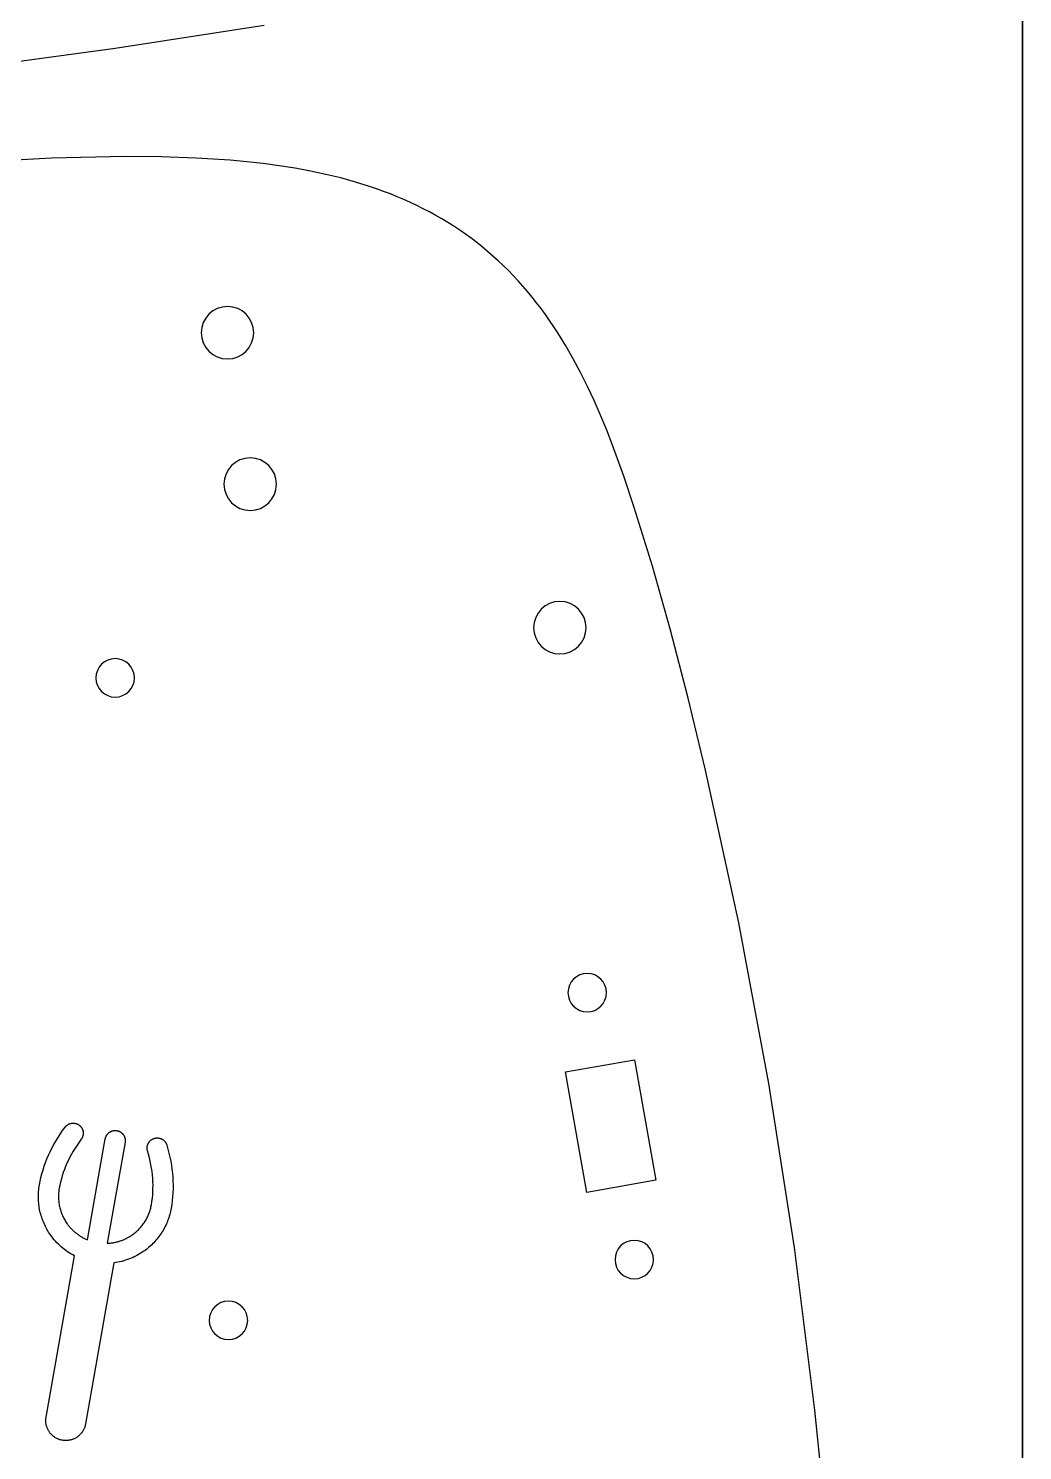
# Model space of a CAD drawing. Extents: x -770 to 754, y -86 to 233.
# Drawn here: x -521.8 to -464.9, y -8 to 73.3 of the extents above; entities that cross this region are included whole.
import ezdxf

# ---------------------------------------------------------------- set-up
doc = ezdxf.new("R2010")
doc.units = 0
for name, color, linetype in [('2D_ACR_PLOT$CUT1', 4, 'CONTINUOUS'), ('2D_ACR_PLOT$CUT2', 3, 'CONTINUOUS'), ('2D_ACR_PLOT$ENGRAVING', 1, 'CONTINUOUS'), ('2D_ACR_PLOT$NOPRINT', 200, 'CONTINUOUS')]:
    doc.layers.add(name, color=color, linetype=linetype)

msp = doc.modelspace()

# ---------------------------------------------------------------- linework, layer by layer
at = {"layer": '2D_ACR_PLOT$CUT1'}
for p, q in [((-491.046, 13.659), (-487.107, 14.353)), ((-487.107, 14.353), (-485.891, 7.46)), ((-489.83, 6.765), (-491.046, 13.659)), ((-485.891, 7.46), (-489.83, 6.765))]:
    msp.add_line(p, q, dxfattribs=at)
at = {"layer": '2D_ACR_PLOT$CUT1', "extrusion": (0, 0, -1)}
for centre, radius in [((510.378, 55.93), 1.5), ((509.081, 47.269), 1.5), ((491.376, 39.062), 1.5), ((516.8, 36.191), 1.1), ((489.814, 18.191), 1.1), ((487.123, 2.927), 1.1), ((510.322, -0.548), 1.1)]:
    msp.add_circle(centre, radius, dxfattribs=at)
at = {"layer": '2D_ACR_PLOT$CUT2'}
for p, q in [((-516.804, 72.195, 25.2), (-508.278, 73.518, 25.2)), ((-525.686, 70.987, 25.2), (-516.804, 72.195, 25.2)), ((-520.44, 65.907), (-538.249, 64.906)), ((-516.22, 65.998), (-520.44, 65.907)), ((-514.171, 65.983), (-516.22, 65.998)), ((-512.172, 65.917), (-514.171, 65.983)), ((-510.225, 65.792), (-512.172, 65.917)), ((-509.274, 65.705), (-510.225, 65.792)), ((-508.337, 65.6), (-509.274, 65.705)), ((-507.416, 65.477), (-508.337, 65.6)), ((-506.512, 65.333), (-507.416, 65.477)), ((-505.625, 65.169), (-506.512, 65.333)), ((-504.754, 64.984), (-505.625, 65.169)), ((-503.902, 64.777), (-504.754, 64.984)), ((-503.068, 64.546), (-503.902, 64.777)), ((-502.253, 64.292), (-503.068, 64.546)), ((-501.853, 64.155), (-502.253, 64.292)), ((-501.457, 64.013), (-501.853, 64.155)), ((-501.066, 63.864), (-501.457, 64.013)), ((-500.68, 63.709), (-501.066, 63.864)), ((-500.3, 63.547), (-500.68, 63.709)), ((-499.924, 63.379), (-500.3, 63.547)), ((-499.553, 63.204), (-499.924, 63.379)), ((-499.187, 63.023), (-499.553, 63.204)), ((-498.826, 62.835), (-499.187, 63.023)), ((-498.471, 62.64), (-498.826, 62.835)), ((-498.12, 62.439), (-498.471, 62.64)), ((-497.775, 62.231), (-498.12, 62.439)), ((-497.435, 62.015), (-497.775, 62.231)), ((-497.1, 61.793), (-497.435, 62.015)), ((-496.771, 61.565), (-497.1, 61.793)), ((-496.446, 61.329), (-496.771, 61.565)), ((-496.127, 61.086), (-496.446, 61.329)), ((-495.813, 60.836), (-496.127, 61.086)), ((-495.504, 60.58), (-495.813, 60.836)), ((-495.201, 60.316), (-495.504, 60.58)), ((-494.903, 60.046), (-495.201, 60.316)), ((-494.61, 59.769), (-494.903, 60.046)), ((-494.322, 59.484), (-494.61, 59.769)), ((-494.039, 59.193), (-494.322, 59.484)), ((-493.762, 58.895), (-494.039, 59.193)), ((-493.489, 58.591), (-493.762, 58.895)), ((-493.222, 58.279), (-493.489, 58.591)), ((-492.96, 57.961), (-493.222, 58.279)), ((-492.703, 57.637), (-492.96, 57.961)), ((-492.451, 57.306), (-492.703, 57.637)), ((-492.204, 56.968), (-492.451, 57.306)), ((-491.961, 56.624), (-492.204, 56.968)), ((-491.724, 56.274), (-491.961, 56.624)), ((-491.492, 55.918), (-491.724, 56.274)), ((-491.041, 55.187), (-491.492, 55.918)), ((-490.608, 54.433), (-491.041, 55.187)), ((-490.193, 53.657), (-490.608, 54.433)), ((-489.796, 52.86), (-490.193, 53.657)), ((-489.414, 52.044), (-489.796, 52.86)), ((-489.048, 51.21), (-489.414, 52.044)), ((-488.697, 50.36), (-489.048, 51.21)), ((-488.36, 49.496), (-488.697, 50.36)), ((-487.721, 47.732), (-488.36, 49.496)), ((-487.122, 45.939), (-487.721, 47.732)), ((-486.084, 42.575), (-487.122, 45.939)), ((-485.054, 38.927), (-486.084, 42.575)), ((-484.037, 35.03), (-485.054, 38.927)), ((-483.043, 30.917), (-484.037, 35.03)), ((-481.15, 22.18), (-483.043, 30.917)), ((-479.437, 12.988), (-481.15, 22.18)), ((-477.964, 3.611), (-479.437, 12.988)), ((-476.793, -5.678), (-477.964, 3.611)), ((-476.34, -10.205), (-476.793, -5.678))]:
    msp.add_line(p, q, dxfattribs=at)
at = {"layer": '2D_ACR_PLOT$ENGRAVING'}
for p, q in [((-519.603, 10.565), (-519.593, 10.575)), ((-519.593, 10.575), (-519.582, 10.585)), ((-519.582, 10.585), (-519.571, 10.594)), ((-519.571, 10.594), (-519.561, 10.604)), ((-519.561, 10.604), (-519.549, 10.612)), ((-519.549, 10.612), (-519.538, 10.621)), ((-519.538, 10.621), (-519.527, 10.629)), ((-519.527, 10.629), (-519.515, 10.637)), ((-519.515, 10.637), (-519.503, 10.644)), ((-519.503, 10.644), (-519.491, 10.652)), ((-519.491, 10.652), (-519.479, 10.659)), ((-519.479, 10.659), (-519.467, 10.665)), ((-519.467, 10.665), (-519.454, 10.671)), ((-519.454, 10.671), (-519.442, 10.677)), ((-519.442, 10.677), (-519.429, 10.683)), ((-519.429, 10.683), (-519.417, 10.689)), ((-519.417, 10.689), (-519.404, 10.694)), ((-519.404, 10.694), (-519.391, 10.698)), ((-519.391, 10.698), (-519.378, 10.703)), ((-519.378, 10.703), (-519.364, 10.707)), ((-519.364, 10.707), (-519.351, 10.711)), ((-519.351, 10.711), (-519.338, 10.714)), ((-519.338, 10.714), (-519.324, 10.717)), ((-519.324, 10.717), (-519.311, 10.72)), ((-519.311, 10.72), (-519.297, 10.723)), ((-519.297, 10.723), (-519.284, 10.725)), ((-519.284, 10.725), (-519.27, 10.727)), ((-519.27, 10.727), (-519.257, 10.728)), ((-519.257, 10.728), (-519.243, 10.729)), ((-519.243, 10.729), (-519.229, 10.73)), ((-519.229, 10.73), (-519.215, 10.731)), ((-519.215, 10.731), (-519.202, 10.731)), ((-519.202, 10.731), (-519.188, 10.731)), ((-519.188, 10.731), (-519.174, 10.73)), ((-519.174, 10.73), (-519.16, 10.73)), ((-519.16, 10.73), (-519.146, 10.729)), ((-519.146, 10.729), (-519.133, 10.727)), ((-519.133, 10.727), (-519.119, 10.725)), ((-519.119, 10.725), (-519.105, 10.723)), ((-519.105, 10.723), (-519.091, 10.721)), ((-519.091, 10.721), (-519.078, 10.718)), ((-519.078, 10.718), (-519.064, 10.715)), ((-519.064, 10.715), (-519.051, 10.711)), ((-519.051, 10.711), (-519.037, 10.708)), ((-519.037, 10.708), (-519.024, 10.703)), ((-519.024, 10.703), (-519.01, 10.699)), ((-519.01, 10.699), (-518.997, 10.694)), ((-518.997, 10.694), (-518.984, 10.689)), ((-518.984, 10.689), (-518.971, 10.684)), ((-518.971, 10.684), (-518.958, 10.678)), ((-518.958, 10.678), (-518.945, 10.671)), ((-518.945, 10.671), (-518.932, 10.665)), ((-518.932, 10.665), (-518.92, 10.658)), ((-518.92, 10.658), (-518.907, 10.651)), ((-518.907, 10.651), (-518.895, 10.643)), ((-518.895, 10.643), (-518.882, 10.635)), ((-518.882, 10.635), (-518.87, 10.627)), ((-518.87, 10.627), (-518.858, 10.618)), ((-518.858, 10.618), (-518.846, 10.609)), ((-518.846, 10.609), (-518.835, 10.6)), ((-518.835, 10.6), (-518.824, 10.591)), ((-518.824, 10.591), (-518.813, 10.581)), ((-518.813, 10.581), (-518.802, 10.571)), ((-520.187, 9.706), (-520.065, 9.907)), ((-520.065, 9.907), (-519.937, 10.106)), ((-519.937, 10.106), (-519.802, 10.303)), ((-519.802, 10.303), (-519.66, 10.499)), ((-519.66, 10.499), (-519.651, 10.511)), ((-519.651, 10.511), (-519.642, 10.522)), ((-519.642, 10.522), (-519.633, 10.534)), ((-519.633, 10.534), (-519.623, 10.545)), ((-519.623, 10.545), (-519.613, 10.555)), ((-519.613, 10.555), (-519.603, 10.565)), ((-518.739, 9.816), (-518.861, 9.647)), ((-518.802, 10.571), (-518.792, 10.561)), ((-518.792, 10.561), (-518.782, 10.551)), ((-518.782, 10.551), (-518.772, 10.54)), ((-518.772, 10.54), (-518.763, 10.529)), ((-518.763, 10.529), (-518.754, 10.518)), ((-518.754, 10.518), (-518.745, 10.507)), ((-518.745, 10.507), (-518.737, 10.496)), ((-518.73, 9.828), (-518.739, 9.816)), ((-518.737, 10.496), (-518.728, 10.484)), ((-518.722, 9.84), (-518.73, 9.828)), ((-518.728, 10.484), (-518.721, 10.473)), ((-518.714, 9.852), (-518.722, 9.84)), ((-518.721, 10.473), (-518.713, 10.461)), ((-518.707, 9.865), (-518.714, 9.852)), ((-518.713, 10.461), (-518.706, 10.449)), ((-518.699, 9.877), (-518.707, 9.865)), ((-518.706, 10.449), (-518.699, 10.437)), ((-518.699, 10.437), (-518.692, 10.425)), ((-518.692, 9.89), (-518.699, 9.877)), ((-518.692, 10.425), (-518.686, 10.412)), ((-518.686, 9.903), (-518.692, 9.89)), ((-518.686, 10.412), (-518.68, 10.4)), ((-518.68, 9.916), (-518.686, 9.903)), ((-518.68, 10.4), (-518.674, 10.387)), ((-518.674, 9.929), (-518.68, 9.916)), ((-518.674, 10.387), (-518.669, 10.374)), ((-518.668, 9.942), (-518.674, 9.929)), ((-518.669, 10.374), (-518.664, 10.361)), ((-518.663, 9.955), (-518.668, 9.942)), ((-518.664, 10.361), (-518.659, 10.349)), ((-518.658, 9.968), (-518.663, 9.955)), ((-518.659, 10.349), (-518.655, 10.335)), ((-518.654, 9.982), (-518.658, 9.968)), ((-518.655, 10.335), (-518.65, 10.322)), ((-518.65, 9.995), (-518.654, 9.982)), ((-518.65, 10.322), (-518.647, 10.309)), ((-518.646, 10.009), (-518.65, 9.995)), ((-518.647, 10.309), (-518.643, 10.296)), ((-518.642, 10.022), (-518.646, 10.009)), ((-518.643, 10.296), (-518.64, 10.282)), ((-518.639, 10.036), (-518.642, 10.022)), ((-518.64, 10.282), (-518.637, 10.269)), ((-518.636, 10.049), (-518.639, 10.036)), ((-518.637, 10.269), (-518.635, 10.255)), ((-518.634, 10.063), (-518.636, 10.049)), ((-518.635, 10.255), (-518.633, 10.242)), ((-518.632, 10.077), (-518.634, 10.063)), ((-518.633, 10.242), (-518.631, 10.228)), ((-518.63, 10.09), (-518.632, 10.077)), ((-518.631, 10.228), (-518.629, 10.214)), ((-518.629, 10.104), (-518.63, 10.09)), ((-518.629, 10.214), (-518.628, 10.201)), ((-518.628, 10.118), (-518.629, 10.104)), ((-518.628, 10.201), (-518.627, 10.187)), ((-518.627, 10.132), (-518.628, 10.118)), ((-518.627, 10.187), (-518.626, 10.173)), ((-518.626, 10.146), (-518.627, 10.132)), ((-518.626, 10.173), (-518.626, 10.159)), ((-518.626, 10.159), (-518.626, 10.146)), ((-518.382, 4.057), (-517.363, 9.834)), ((-517.363, 9.834), (-517.359, 9.853)), ((-517.359, 9.853), (-517.355, 9.872)), ((-517.355, 9.872), (-517.35, 9.892)), ((-517.35, 9.892), (-517.344, 9.911)), ((-517.344, 9.911), (-517.338, 9.929)), ((-517.338, 9.929), (-517.331, 9.948)), ((-517.331, 9.948), (-517.323, 9.966)), ((-517.323, 9.966), (-517.315, 9.984)), ((-517.315, 9.984), (-517.306, 10.002)), ((-517.306, 10.002), (-517.296, 10.019)), ((-517.296, 10.019), (-517.286, 10.036)), ((-517.286, 10.036), (-517.275, 10.053)), ((-517.275, 10.053), (-517.264, 10.069)), ((-517.264, 10.069), (-517.252, 10.085)), ((-517.252, 10.085), (-517.24, 10.1)), ((-517.24, 10.1), (-517.227, 10.115)), ((-517.227, 10.115), (-517.214, 10.13)), ((-517.214, 10.13), (-517.2, 10.144)), ((-517.2, 10.144), (-517.185, 10.158)), ((-517.185, 10.158), (-517.17, 10.171)), ((-517.17, 10.171), (-517.155, 10.183)), ((-517.155, 10.183), (-517.139, 10.195)), ((-517.139, 10.195), (-517.123, 10.207)), ((-517.123, 10.207), (-517.107, 10.218)), ((-517.107, 10.218), (-517.09, 10.228)), ((-517.09, 10.228), (-517.073, 10.238)), ((-517.073, 10.238), (-517.055, 10.247)), ((-517.055, 10.247), (-517.037, 10.256)), ((-517.037, 10.256), (-517.019, 10.264)), ((-517.019, 10.264), (-517.001, 10.271)), ((-517.001, 10.271), (-516.982, 10.277)), ((-516.982, 10.277), (-516.963, 10.283)), ((-516.963, 10.283), (-516.944, 10.289)), ((-516.944, 10.289), (-516.925, 10.294)), ((-516.925, 10.294), (-516.906, 10.298)), ((-516.906, 10.298), (-516.886, 10.301)), ((-516.886, 10.301), (-516.867, 10.304)), ((-516.867, 10.304), (-516.847, 10.306)), ((-516.847, 10.306), (-516.827, 10.307)), ((-516.827, 10.307), (-516.807, 10.308)), ((-516.807, 10.308), (-516.787, 10.308)), ((-516.787, 10.308), (-516.768, 10.307)), ((-516.768, 10.307), (-516.748, 10.305)), ((-516.748, 10.305), (-516.728, 10.303)), ((-516.728, 10.303), (-516.709, 10.301)), ((-516.709, 10.301), (-516.689, 10.297)), ((-516.689, 10.297), (-516.67, 10.293)), ((-516.67, 10.293), (-516.651, 10.288)), ((-516.651, 10.288), (-516.632, 10.283)), ((-516.632, 10.283), (-516.613, 10.277)), ((-516.613, 10.277), (-516.594, 10.27)), ((-516.594, 10.27), (-516.576, 10.263)), ((-516.576, 10.263), (-516.558, 10.255)), ((-516.558, 10.255), (-516.54, 10.246)), ((-516.54, 10.246), (-516.522, 10.237)), ((-516.522, 10.237), (-516.505, 10.227)), ((-516.505, 10.227), (-516.488, 10.217)), ((-516.488, 10.217), (-516.472, 10.206)), ((-516.472, 10.206), (-516.456, 10.194)), ((-516.456, 10.194), (-516.44, 10.182)), ((-516.44, 10.182), (-516.425, 10.169)), ((-516.425, 10.169), (-516.41, 10.156)), ((-516.41, 10.156), (-516.396, 10.142)), ((-516.396, 10.142), (-516.382, 10.128)), ((-516.382, 10.128), (-516.368, 10.114)), ((-516.368, 10.114), (-516.356, 10.099)), ((-516.356, 10.099), (-516.343, 10.083)), ((-516.343, 10.083), (-516.332, 10.067)), ((-516.332, 10.067), (-516.32, 10.051)), ((-516.32, 10.051), (-516.31, 10.034)), ((-516.31, 10.034), (-516.3, 10.017)), ((-516.3, 10.017), (-516.29, 10)), ((-516.29, 10), (-516.281, 9.982)), ((-516.281, 9.982), (-516.273, 9.964)), ((-516.273, 9.964), (-516.265, 9.946)), ((-516.265, 9.946), (-516.258, 9.927)), ((-516.258, 9.927), (-516.252, 9.909)), ((-516.252, 9.909), (-516.246, 9.89)), ((-516.246, 9.89), (-516.241, 9.87)), ((-516.241, 9.87), (-516.237, 9.851)), ((-516.237, 9.851), (-516.233, 9.832)), ((-516.233, 9.832), (-516.23, 9.812)), ((-516.23, 9.812), (-516.228, 9.792)), ((-516.228, 9.792), (-516.226, 9.773)), ((-516.226, 9.773), (-516.225, 9.753)), ((-514.762, 9.754), (-514.751, 9.762)), ((-514.751, 9.762), (-514.74, 9.771)), ((-514.74, 9.771), (-514.728, 9.779)), ((-514.728, 9.779), (-514.717, 9.787)), ((-514.717, 9.787), (-514.705, 9.795)), ((-514.705, 9.795), (-514.693, 9.802)), ((-514.693, 9.802), (-514.681, 9.809)), ((-514.681, 9.809), (-514.668, 9.816)), ((-514.668, 9.816), (-514.655, 9.823)), ((-514.655, 9.823), (-514.642, 9.829)), ((-514.642, 9.829), (-514.629, 9.835)), ((-514.629, 9.835), (-514.616, 9.841)), ((-514.616, 9.841), (-514.602, 9.846)), ((-514.602, 9.846), (-514.589, 9.851)), ((-514.589, 9.851), (-514.575, 9.856)), ((-514.575, 9.856), (-514.561, 9.86)), ((-514.561, 9.86), (-514.546, 9.864)), ((-514.546, 9.864), (-514.532, 9.868)), ((-514.532, 9.868), (-514.518, 9.871)), ((-514.518, 9.871), (-514.503, 9.874)), ((-514.503, 9.874), (-514.489, 9.877)), ((-514.489, 9.877), (-514.475, 9.879)), ((-514.475, 9.879), (-514.461, 9.881)), ((-514.461, 9.881), (-514.446, 9.882)), ((-514.446, 9.882), (-514.432, 9.883)), ((-514.432, 9.883), (-514.418, 9.884)), ((-514.418, 9.884), (-514.404, 9.884)), ((-514.404, 9.884), (-514.39, 9.884)), ((-514.39, 9.884), (-514.375, 9.884)), ((-514.375, 9.884), (-514.361, 9.883)), ((-514.361, 9.883), (-514.347, 9.882)), ((-514.347, 9.882), (-514.333, 9.881)), ((-514.333, 9.881), (-514.32, 9.879)), ((-514.32, 9.879), (-514.306, 9.877)), ((-514.306, 9.877), (-514.292, 9.875)), ((-514.292, 9.875), (-514.279, 9.872)), ((-514.279, 9.872), (-514.265, 9.869)), ((-514.265, 9.869), (-514.252, 9.866)), ((-514.252, 9.866), (-514.238, 9.862)), ((-514.238, 9.862), (-514.225, 9.858)), ((-514.225, 9.858), (-514.212, 9.854)), ((-514.212, 9.854), (-514.199, 9.849)), ((-514.199, 9.849), (-514.186, 9.844)), ((-514.186, 9.844), (-514.173, 9.839)), ((-514.173, 9.839), (-514.161, 9.834)), ((-514.161, 9.834), (-514.148, 9.828)), ((-514.148, 9.828), (-514.136, 9.822)), ((-514.136, 9.822), (-514.124, 9.815)), ((-514.124, 9.815), (-514.112, 9.808)), ((-514.112, 9.808), (-514.1, 9.801)), ((-514.1, 9.801), (-514.088, 9.794)), ((-514.088, 9.794), (-514.077, 9.787)), ((-514.077, 9.787), (-514.065, 9.779)), ((-514.065, 9.779), (-514.054, 9.771)), ((-514.054, 9.771), (-514.043, 9.762)), ((-514.043, 9.762), (-514.032, 9.754)), ((-520.608, 8.889), (-520.513, 9.095)), ((-520.513, 9.095), (-520.411, 9.3)), ((-520.411, 9.3), (-520.302, 9.504)), ((-520.302, 9.504), (-520.187, 9.706)), ((-519.292, 8.961), (-519.385, 8.787)), ((-519.193, 9.134), (-519.292, 8.961)), ((-519.088, 9.306), (-519.193, 9.134)), ((-518.977, 9.477), (-519.088, 9.306)), ((-518.861, 9.647), (-518.977, 9.477)), ((-516.234, 9.635), (-517.252, 3.858)), ((-516.231, 9.654), (-516.234, 9.635)), ((-516.228, 9.674), (-516.231, 9.654)), ((-516.226, 9.694), (-516.228, 9.674)), ((-516.225, 9.713), (-516.226, 9.694)), ((-516.225, 9.753), (-516.225, 9.733)), ((-516.225, 9.733), (-516.225, 9.713)), ((-514.971, 9.318), (-514.97, 9.332)), ((-514.971, 9.304), (-514.971, 9.318)), ((-514.97, 9.29), (-514.971, 9.304)), ((-514.97, 9.346), (-514.969, 9.36)), ((-514.97, 9.332), (-514.97, 9.346)), ((-514.97, 9.276), (-514.97, 9.29)), ((-514.969, 9.261), (-514.97, 9.276)), ((-514.969, 9.36), (-514.967, 9.374)), ((-514.967, 9.247), (-514.969, 9.261)), ((-514.967, 9.374), (-514.966, 9.388)), ((-514.965, 9.233), (-514.967, 9.247)), ((-514.966, 9.388), (-514.963, 9.402)), ((-514.963, 9.219), (-514.965, 9.233)), ((-514.963, 9.402), (-514.961, 9.415)), ((-514.961, 9.204), (-514.963, 9.219)), ((-514.961, 9.415), (-514.958, 9.429)), ((-514.958, 9.19), (-514.961, 9.204)), ((-514.958, 9.429), (-514.955, 9.443)), ((-514.954, 9.176), (-514.958, 9.19)), ((-514.955, 9.443), (-514.952, 9.456)), ((-514.951, 9.161), (-514.954, 9.176)), ((-514.952, 9.456), (-514.948, 9.469)), ((-514.947, 9.147), (-514.951, 9.161)), ((-514.948, 9.469), (-514.944, 9.483)), ((-514.89, 8.947), (-514.947, 9.147)), ((-514.944, 9.483), (-514.94, 9.496)), ((-514.94, 9.496), (-514.935, 9.509)), ((-514.935, 9.509), (-514.93, 9.521)), ((-514.93, 9.521), (-514.925, 9.534)), ((-514.925, 9.534), (-514.92, 9.547)), ((-514.92, 9.547), (-514.914, 9.559)), ((-514.914, 9.559), (-514.908, 9.572)), ((-514.908, 9.572), (-514.901, 9.584)), ((-514.901, 9.584), (-514.895, 9.596)), ((-514.895, 9.596), (-514.888, 9.608)), ((-514.839, 8.748), (-514.89, 8.947)), ((-514.888, 9.608), (-514.88, 9.619)), ((-514.88, 9.619), (-514.873, 9.631)), ((-514.873, 9.631), (-514.865, 9.642)), ((-514.865, 9.642), (-514.857, 9.653)), ((-514.857, 9.653), (-514.849, 9.664)), ((-514.849, 9.664), (-514.84, 9.675)), ((-514.84, 9.675), (-514.831, 9.686)), ((-514.831, 9.686), (-514.822, 9.696)), ((-514.822, 9.696), (-514.813, 9.706)), ((-514.813, 9.706), (-514.803, 9.716)), ((-514.803, 9.716), (-514.793, 9.726)), ((-514.793, 9.726), (-514.783, 9.735)), ((-514.783, 9.735), (-514.772, 9.745)), ((-514.772, 9.745), (-514.762, 9.754)), ((-514.032, 9.754), (-514.022, 9.745)), ((-514.022, 9.745), (-514.012, 9.736)), ((-514.012, 9.736), (-514.001, 9.726)), ((-514.001, 9.726), (-513.992, 9.717)), ((-513.992, 9.717), (-513.982, 9.707)), ((-513.982, 9.707), (-513.972, 9.697)), ((-513.972, 9.697), (-513.963, 9.686)), ((-513.963, 9.686), (-513.954, 9.675)), ((-513.954, 9.675), (-513.945, 9.665)), ((-513.945, 9.665), (-513.937, 9.653)), ((-513.937, 9.653), (-513.929, 9.642)), ((-513.929, 9.642), (-513.921, 9.63)), ((-513.921, 9.63), (-513.913, 9.619)), ((-513.913, 9.619), (-513.906, 9.607)), ((-513.906, 9.607), (-513.898, 9.594)), ((-513.898, 9.594), (-513.892, 9.582)), ((-513.892, 9.582), (-513.885, 9.569)), ((-513.885, 9.569), (-513.879, 9.556)), ((-513.879, 9.556), (-513.873, 9.543)), ((-513.873, 9.543), (-513.867, 9.53)), ((-513.867, 9.53), (-513.862, 9.516)), ((-513.862, 9.516), (-513.857, 9.502)), ((-513.857, 9.502), (-513.852, 9.488)), ((-513.852, 9.488), (-513.847, 9.474)), ((-513.847, 9.474), (-513.781, 9.242)), ((-513.781, 9.242), (-513.722, 9.01)), ((-513.722, 9.01), (-513.67, 8.779)), ((-520.923, 8.052), (-520.854, 8.263)), ((-520.854, 8.263), (-520.779, 8.473)), ((-520.779, 8.473), (-520.697, 8.682)), ((-520.697, 8.682), (-520.608, 8.889)), ((-519.631, 8.259), (-519.701, 8.081)), ((-519.555, 8.436), (-519.631, 8.259)), ((-519.473, 8.612), (-519.555, 8.436)), ((-519.385, 8.787), (-519.473, 8.612)), ((-514.794, 8.549), (-514.839, 8.748)), ((-514.754, 8.352), (-514.794, 8.549)), ((-514.72, 8.155), (-514.754, 8.352)), ((-514.692, 7.959), (-514.72, 8.155)), ((-513.67, 8.779), (-513.624, 8.549)), ((-513.624, 8.549), (-513.585, 8.319)), ((-513.585, 8.319), (-513.552, 8.091)), ((-521.13, 7.197), (-521.088, 7.412)), ((-521.088, 7.412), (-521.04, 7.626)), ((-521.04, 7.626), (-520.985, 7.839)), ((-520.985, 7.839), (-520.923, 8.052)), ((-519.924, 7.361), (-519.965, 7.18)), ((-519.877, 7.542), (-519.924, 7.361)), ((-519.824, 7.723), (-519.877, 7.542)), ((-519.765, 7.902), (-519.824, 7.723)), ((-519.701, 8.081), (-519.765, 7.902)), ((-514.669, 7.765), (-514.692, 7.959)), ((-514.653, 7.571), (-514.669, 7.765)), ((-514.642, 7.379), (-514.653, 7.571)), ((-514.636, 7.188), (-514.642, 7.379)), ((-513.552, 8.091), (-513.526, 7.863)), ((-513.526, 7.863), (-513.507, 7.637)), ((-513.507, 7.637), (-513.495, 7.412)), ((-513.495, 7.412), (-513.489, 7.187)), ((-521.189, 6.537), (-521.187, 6.631)), ((-521.188, 6.443), (-521.189, 6.537)), ((-521.187, 6.631), (-521.183, 6.725)), ((-521.183, 6.725), (-521.177, 6.819)), ((-521.177, 6.819), (-521.169, 6.913)), ((-521.169, 6.913), (-521.158, 7.008)), ((-521.158, 7.008), (-521.145, 7.102)), ((-521.145, 7.102), (-521.13, 7.197)), ((-520.04, 6.601), (-520.041, 6.536)), ((-520.041, 6.536), (-520.041, 6.47)), ((-520.038, 6.667), (-520.04, 6.601)), ((-520.033, 6.733), (-520.038, 6.667)), ((-520.028, 6.799), (-520.033, 6.733)), ((-520.02, 6.865), (-520.028, 6.799)), ((-520.011, 6.931), (-520.02, 6.865)), ((-520, 6.997), (-520.011, 6.931)), ((-519.965, 7.18), (-520, 6.997)), ((-514.673, 6.435), (-514.655, 6.622)), ((-514.655, 6.622), (-514.643, 6.809)), ((-514.643, 6.809), (-514.637, 6.998)), ((-514.637, 6.998), (-514.636, 7.188)), ((-513.513, 6.522), (-513.534, 6.303)), ((-513.498, 6.743), (-513.513, 6.522)), ((-513.49, 6.964), (-513.498, 6.743)), ((-513.489, 7.187), (-513.49, 6.964)), ((-521.185, 6.35), (-521.188, 6.443)), ((-521.179, 6.256), (-521.185, 6.35)), ((-521.172, 6.164), (-521.179, 6.256)), ((-521.162, 6.071), (-521.172, 6.164)), ((-521.149, 5.979), (-521.162, 6.071)), ((-521.135, 5.887), (-521.149, 5.979)), ((-521.118, 5.795), (-521.135, 5.887)), ((-521.099, 5.704), (-521.118, 5.795)), ((-521.078, 5.614), (-521.099, 5.704)), ((-520.041, 6.47), (-520.039, 6.405)), ((-520.039, 6.405), (-520.035, 6.339)), ((-520.035, 6.339), (-520.029, 6.274)), ((-520.029, 6.274), (-520.022, 6.209)), ((-520.022, 6.209), (-520.014, 6.145)), ((-520.014, 6.145), (-520.004, 6.08)), ((-520.004, 6.08), (-519.992, 6.016)), ((-519.992, 6.016), (-519.979, 5.953)), ((-519.979, 5.953), (-519.964, 5.889)), ((-519.964, 5.889), (-519.947, 5.826)), ((-519.947, 5.826), (-519.929, 5.764)), ((-519.929, 5.764), (-519.91, 5.701)), ((-519.91, 5.701), (-519.889, 5.64)), ((-514.824, 5.682), (-514.803, 5.744)), ((-514.803, 5.744), (-514.785, 5.808)), ((-514.785, 5.808), (-514.768, 5.872)), ((-514.768, 5.872), (-514.752, 5.936)), ((-514.752, 5.936), (-514.738, 6.002)), ((-514.738, 6.002), (-514.726, 6.067)), ((-514.726, 6.067), (-514.697, 6.251)), ((-514.697, 6.251), (-514.673, 6.435)), ((-513.614, 5.774), (-513.634, 5.681)), ((-513.596, 5.868), (-513.614, 5.774)), ((-513.562, 6.085), (-513.596, 5.868)), ((-513.534, 6.303), (-513.562, 6.085)), ((-521.054, 5.524), (-521.078, 5.614)), ((-521.029, 5.434), (-521.054, 5.524)), ((-521.001, 5.345), (-521.029, 5.434)), ((-520.971, 5.257), (-521.001, 5.345)), ((-520.938, 5.17), (-520.971, 5.257)), ((-520.904, 5.083), (-520.938, 5.17)), ((-520.867, 4.997), (-520.904, 5.083)), ((-520.828, 4.911), (-520.867, 4.997)), ((-520.787, 4.827), (-520.828, 4.911)), ((-519.889, 5.64), (-519.866, 5.578)), ((-519.866, 5.578), (-519.842, 5.518)), ((-519.842, 5.518), (-519.816, 5.457)), ((-519.816, 5.457), (-519.789, 5.398)), ((-519.789, 5.398), (-519.76, 5.338)), ((-519.76, 5.338), (-519.73, 5.28)), ((-519.73, 5.28), (-519.698, 5.222)), ((-519.698, 5.222), (-519.665, 5.165)), ((-519.665, 5.165), (-519.63, 5.108)), ((-519.63, 5.108), (-519.594, 5.052)), ((-519.594, 5.052), (-519.556, 4.997)), ((-519.556, 4.997), (-519.528, 4.957)), ((-519.528, 4.957), (-519.499, 4.918)), ((-519.499, 4.918), (-519.47, 4.88)), ((-519.47, 4.88), (-519.44, 4.842)), ((-515.295, 4.83), (-515.254, 4.88)), ((-515.254, 4.88), (-515.214, 4.932)), ((-515.214, 4.932), (-515.176, 4.985)), ((-515.176, 4.985), (-515.139, 5.038)), ((-515.139, 5.038), (-515.103, 5.093)), ((-515.103, 5.093), (-515.069, 5.148)), ((-515.069, 5.148), (-515.036, 5.204)), ((-515.036, 5.204), (-515.005, 5.261)), ((-515.005, 5.261), (-514.974, 5.319)), ((-514.974, 5.319), (-514.946, 5.378)), ((-514.946, 5.378), (-514.918, 5.437)), ((-514.918, 5.437), (-514.892, 5.497)), ((-514.892, 5.497), (-514.868, 5.558)), ((-514.868, 5.558), (-514.845, 5.619)), ((-514.845, 5.619), (-514.824, 5.682)), ((-513.91, 4.883), (-513.951, 4.8)), ((-513.871, 4.968), (-513.91, 4.883)), ((-513.834, 5.054), (-513.871, 4.968)), ((-513.799, 5.14), (-513.834, 5.054)), ((-513.766, 5.228), (-513.799, 5.14)), ((-513.736, 5.317), (-513.766, 5.228)), ((-513.707, 5.407), (-513.736, 5.317)), ((-513.681, 5.497), (-513.707, 5.407)), ((-513.656, 5.589), (-513.681, 5.497)), ((-513.634, 5.681), (-513.656, 5.589)), ((-520.744, 4.743), (-520.787, 4.827)), ((-520.699, 4.66), (-520.744, 4.743)), ((-520.651, 4.579), (-520.699, 4.66)), ((-520.602, 4.498), (-520.651, 4.579)), ((-520.55, 4.418), (-520.602, 4.498)), ((-520.496, 4.339), (-520.55, 4.418)), ((-520.427, 4.244), (-520.496, 4.339)), ((-520.356, 4.151), (-520.427, 4.244)), ((-520.282, 4.061), (-520.356, 4.151)), ((-519.44, 4.842), (-519.409, 4.805)), ((-519.409, 4.805), (-519.378, 4.768)), ((-519.378, 4.768), (-519.346, 4.732)), ((-519.346, 4.732), (-519.313, 4.697)), ((-519.313, 4.697), (-519.28, 4.663)), ((-519.28, 4.663), (-519.246, 4.629)), ((-519.246, 4.629), (-519.212, 4.595)), ((-519.212, 4.595), (-519.178, 4.563)), ((-519.178, 4.563), (-519.142, 4.531)), ((-519.142, 4.531), (-519.107, 4.5)), ((-519.107, 4.5), (-519.07, 4.469)), ((-519.07, 4.469), (-519.033, 4.439)), ((-519.033, 4.439), (-518.996, 4.41)), ((-518.996, 4.41), (-518.958, 4.382)), ((-518.958, 4.382), (-518.92, 4.354)), ((-518.92, 4.354), (-518.881, 4.327)), ((-518.881, 4.327), (-518.842, 4.3)), ((-518.842, 4.3), (-518.802, 4.275)), ((-518.802, 4.275), (-518.762, 4.25)), ((-518.762, 4.25), (-518.722, 4.225)), ((-518.722, 4.225), (-518.681, 4.202)), ((-518.681, 4.202), (-518.639, 4.179)), ((-518.639, 4.179), (-518.597, 4.157)), ((-518.597, 4.157), (-518.555, 4.135)), ((-518.555, 4.135), (-518.512, 4.115)), ((-518.512, 4.115), (-518.469, 4.095)), ((-518.469, 4.095), (-518.426, 4.076)), ((-518.426, 4.076), (-518.382, 4.057)), ((-516.331, 4.061), (-516.288, 4.08)), ((-516.288, 4.08), (-516.244, 4.099)), ((-516.244, 4.099), (-516.201, 4.12)), ((-516.201, 4.12), (-516.158, 4.141)), ((-516.158, 4.141), (-516.116, 4.163)), ((-516.116, 4.163), (-516.073, 4.186)), ((-516.073, 4.186), (-516.031, 4.209)), ((-516.031, 4.209), (-515.99, 4.234)), ((-515.99, 4.234), (-515.949, 4.259)), ((-515.949, 4.259), (-515.908, 4.285)), ((-515.908, 4.285), (-515.867, 4.311)), ((-515.867, 4.311), (-515.827, 4.339)), ((-515.827, 4.339), (-515.773, 4.378)), ((-515.773, 4.378), (-515.72, 4.418)), ((-515.72, 4.418), (-515.668, 4.46)), ((-515.668, 4.46), (-515.617, 4.502)), ((-515.617, 4.502), (-515.567, 4.546)), ((-515.567, 4.546), (-515.519, 4.591)), ((-515.519, 4.591), (-515.471, 4.636)), ((-515.471, 4.636), (-515.425, 4.683)), ((-515.425, 4.683), (-515.381, 4.731)), ((-515.381, 4.731), (-515.337, 4.78)), ((-515.337, 4.78), (-515.295, 4.83)), ((-514.409, 4.1), (-514.469, 4.029)), ((-514.351, 4.173), (-514.409, 4.1)), ((-514.294, 4.247), (-514.351, 4.173)), ((-514.239, 4.322), (-514.294, 4.247)), ((-514.186, 4.399), (-514.239, 4.322)), ((-514.136, 4.476), (-514.186, 4.399)), ((-514.087, 4.555), (-514.136, 4.476)), ((-514.04, 4.636), (-514.087, 4.555)), ((-513.994, 4.717), (-514.04, 4.636)), ((-513.951, 4.8), (-513.994, 4.717)), ((-520.206, 3.974), (-520.282, 4.061)), ((-520.128, 3.889), (-520.206, 3.974)), ((-520.047, 3.807), (-520.128, 3.889)), ((-519.964, 3.727), (-520.047, 3.807)), ((-519.879, 3.65), (-519.964, 3.727)), ((-519.792, 3.576), (-519.879, 3.65)), ((-519.703, 3.505), (-519.792, 3.576)), ((-519.611, 3.437), (-519.703, 3.505)), ((-519.518, 3.371), (-519.611, 3.437)), ((-519.423, 3.308), (-519.518, 3.371)), ((-519.326, 3.248), (-519.423, 3.308)), ((-517.252, 3.858), (-517.205, 3.86)), ((-517.205, 3.86), (-517.157, 3.863)), ((-517.157, 3.863), (-517.11, 3.867)), ((-517.11, 3.867), (-517.063, 3.872)), ((-517.063, 3.872), (-517.016, 3.878)), ((-517.016, 3.878), (-516.969, 3.884)), ((-516.969, 3.884), (-516.922, 3.892)), ((-516.922, 3.892), (-516.875, 3.9)), ((-516.875, 3.9), (-516.829, 3.909)), ((-516.829, 3.909), (-516.783, 3.918)), ((-516.783, 3.918), (-516.737, 3.929)), ((-516.737, 3.929), (-516.691, 3.94)), ((-516.691, 3.94), (-516.645, 3.953)), ((-516.645, 3.953), (-516.599, 3.966)), ((-516.599, 3.966), (-516.554, 3.979)), ((-516.554, 3.979), (-516.509, 3.994)), ((-516.509, 3.994), (-516.464, 4.01)), ((-516.464, 4.01), (-516.42, 4.026)), ((-516.42, 4.026), (-516.375, 4.043)), ((-516.375, 4.043), (-516.331, 4.061)), ((-515.365, 3.271), (-515.465, 3.212)), ((-515.266, 3.334), (-515.365, 3.271)), ((-515.169, 3.399), (-515.266, 3.334)), ((-515.092, 3.455), (-515.169, 3.399)), ((-515.016, 3.513), (-515.092, 3.455)), ((-514.941, 3.572), (-515.016, 3.513)), ((-514.869, 3.632), (-514.941, 3.572)), ((-514.798, 3.695), (-514.869, 3.632)), ((-514.729, 3.759), (-514.798, 3.695)), ((-514.661, 3.824), (-514.729, 3.759)), ((-514.595, 3.891), (-514.661, 3.824)), ((-514.531, 3.959), (-514.595, 3.891)), ((-514.469, 4.029), (-514.531, 3.959)), ((-520.751, -6.076), (-519.126, 3.137)), ((-519.227, 3.191), (-519.326, 3.248)), ((-519.126, 3.137), (-519.227, 3.191)), ((-516.867, 2.741), (-518.492, -6.474)), ((-516.754, 2.757), (-516.867, 2.741)), ((-516.642, 2.777), (-516.754, 2.757)), ((-516.53, 2.8), (-516.642, 2.777)), ((-516.419, 2.826), (-516.53, 2.8)), ((-516.309, 2.856), (-516.419, 2.826)), ((-516.2, 2.889), (-516.309, 2.856)), ((-516.091, 2.925), (-516.2, 2.889)), ((-515.984, 2.965), (-516.091, 2.925)), ((-515.878, 3.008), (-515.984, 2.965)), ((-515.773, 3.054), (-515.878, 3.008)), ((-515.669, 3.103), (-515.773, 3.054)), ((-515.566, 3.156), (-515.669, 3.103)), ((-515.465, 3.212), (-515.566, 3.156)), ((-520.768, -6.273), (-520.767, -6.233)), ((-520.768, -6.312), (-520.768, -6.273)), ((-520.766, -6.352), (-520.768, -6.312)), ((-520.767, -6.233), (-520.765, -6.193)), ((-520.762, -6.391), (-520.766, -6.352)), ((-520.765, -6.193), (-520.762, -6.154)), ((-520.762, -6.154), (-520.757, -6.115)), ((-520.758, -6.43), (-520.762, -6.391)), ((-520.752, -6.47), (-520.758, -6.43)), ((-520.757, -6.115), (-520.751, -6.076)), ((-520.744, -6.508), (-520.752, -6.47)), ((-518.492, -6.474), (-518.499, -6.513)), ((-520.735, -6.547), (-520.744, -6.508)), ((-520.725, -6.585), (-520.735, -6.547)), ((-520.714, -6.623), (-520.725, -6.585)), ((-520.701, -6.661), (-520.714, -6.623)), ((-520.687, -6.698), (-520.701, -6.661)), ((-520.672, -6.734), (-520.687, -6.698)), ((-520.656, -6.77), (-520.672, -6.734)), ((-520.638, -6.806), (-520.656, -6.77)), ((-520.619, -6.841), (-520.638, -6.806)), ((-520.599, -6.875), (-520.619, -6.841)), ((-520.578, -6.908), (-520.599, -6.875)), ((-520.555, -6.941), (-520.578, -6.908)), ((-520.532, -6.973), (-520.555, -6.941)), ((-520.507, -7.004), (-520.532, -6.973)), ((-520.481, -7.034), (-520.507, -7.004)), ((-520.455, -7.063), (-520.481, -7.034)), ((-520.427, -7.091), (-520.455, -7.063)), ((-520.398, -7.119), (-520.427, -7.091)), ((-520.369, -7.145), (-520.398, -7.119)), ((-520.338, -7.17), (-520.369, -7.145)), ((-520.307, -7.194), (-520.338, -7.17)), ((-520.275, -7.217), (-520.307, -7.194)), ((-520.242, -7.239), (-520.275, -7.217)), ((-520.208, -7.26), (-520.242, -7.239)), ((-520.174, -7.28), (-520.208, -7.26)), ((-520.139, -7.298), (-520.174, -7.28)), ((-520.103, -7.316), (-520.139, -7.298)), ((-520.067, -7.332), (-520.103, -7.316)), ((-519.144, -7.318), (-519.18, -7.333)), ((-519.108, -7.3), (-519.144, -7.318)), ((-519.073, -7.282), (-519.108, -7.3)), ((-519.038, -7.263), (-519.073, -7.282)), ((-519.005, -7.242), (-519.038, -7.263)), ((-518.972, -7.22), (-519.005, -7.242)), ((-518.939, -7.197), (-518.972, -7.22)), ((-518.908, -7.173), (-518.939, -7.197)), ((-518.877, -7.148), (-518.908, -7.173)), ((-518.848, -7.122), (-518.877, -7.148)), ((-518.819, -7.094), (-518.848, -7.122)), ((-518.791, -7.066), (-518.819, -7.094)), ((-518.764, -7.037), (-518.791, -7.066)), ((-518.738, -7.007), (-518.764, -7.037)), ((-518.714, -6.976), (-518.738, -7.007)), ((-518.69, -6.944), (-518.714, -6.976)), ((-518.667, -6.912), (-518.69, -6.944)), ((-518.646, -6.878), (-518.667, -6.912)), ((-518.626, -6.844), (-518.646, -6.878)), ((-518.607, -6.81), (-518.626, -6.844)), ((-518.589, -6.774), (-518.607, -6.81)), ((-518.572, -6.738), (-518.589, -6.774)), ((-518.557, -6.702), (-518.572, -6.738)), ((-518.543, -6.665), (-518.557, -6.702)), ((-518.53, -6.628), (-518.543, -6.665)), ((-518.518, -6.59), (-518.53, -6.628)), ((-518.508, -6.551), (-518.518, -6.59)), ((-518.499, -6.513), (-518.508, -6.551)), ((-520.03, -7.346), (-520.067, -7.332)), ((-519.993, -7.36), (-520.03, -7.346)), ((-519.955, -7.372), (-519.993, -7.36)), ((-519.917, -7.383), (-519.955, -7.372)), ((-519.879, -7.393), (-519.917, -7.383)), ((-519.84, -7.401), (-519.879, -7.393)), ((-519.801, -7.408), (-519.84, -7.401)), ((-519.762, -7.413), (-519.801, -7.408)), ((-519.722, -7.417), (-519.762, -7.413)), ((-519.683, -7.42), (-519.722, -7.417)), ((-519.643, -7.422), (-519.683, -7.42)), ((-519.604, -7.422), (-519.643, -7.422)), ((-519.564, -7.42), (-519.604, -7.422)), ((-519.525, -7.418), (-519.564, -7.42)), ((-519.485, -7.414), (-519.525, -7.418)), ((-519.446, -7.408), (-519.485, -7.414)), ((-519.407, -7.402), (-519.446, -7.408)), ((-519.368, -7.393), (-519.407, -7.402)), ((-519.33, -7.384), (-519.368, -7.393)), ((-519.292, -7.373), (-519.33, -7.384)), ((-519.254, -7.361), (-519.292, -7.373)), ((-519.217, -7.348), (-519.254, -7.361)), ((-519.18, -7.333), (-519.217, -7.348))]:
    msp.add_line(p, q, dxfattribs=at)
at = {"layer": '2D_ACR_PLOT$NOPRINT'}
for p, q in [((-464.925, 218.511), (-464.925, -86.289)), ((-464.925, -86.289), (-464.925, 218.511))]:
    msp.add_line(p, q, dxfattribs=at)

doc.saveas('drawing.dxf')
